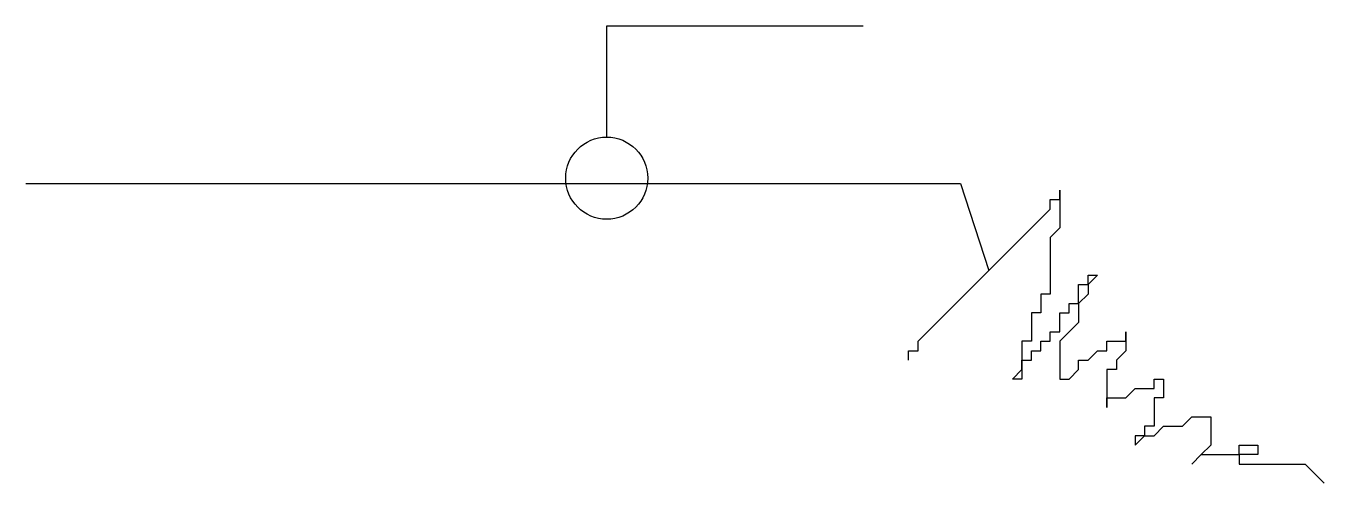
# Model space of a CAD drawing. Header units: metres. Extents: x -41725 to -40262, y -135995 to -135480.
import ezdxf

# ---------------------------------------------------------------- set-up
doc = ezdxf.new("R2010")
doc.units = ezdxf.units.M
doc.layers.add('DET1', color=1, linetype='Continuous')
doc.layers.add('G', color=3, linetype='Continuous')

msp = doc.modelspace()

# ---------------------------------------------------------------- linework, layer by layer
at = {"layer": 'DET1'}
for p, q in [((-41070.32, -135605.36), (-41070.32, -135480.41)), ((-41070.32, -135480.41), (-40781.37, -135480.41)), ((-40671.72, -135657.45), (-40639.81, -135755.41)), ((-40560.05, -135675.7), (-40560.05, -135665.07)), ((-40560.05, -135665.07), (-40560.05, -135707.58)), ((-40570.69, -135686.32), (-40570.69, -135675.7)), ((-40570.69, -135675.7), (-40560.05, -135675.7)), ((-40708.94, -135824.49), (-40570.69, -135686.32)), ((-40560.05, -135707.58), (-40570.69, -135718.21)), ((-40570.69, -135718.21), (-40570.69, -135781.98)), ((-40528.15, -135771.35), (-40528.15, -135760.72)), ((-40528.15, -135760.72), (-40517.51, -135760.72)), ((-40517.51, -135760.72), (-40528.15, -135771.35)), ((-40570.69, -135781.98), (-40581.32, -135781.98)), ((-40581.32, -135781.98), (-40581.32, -135803.23)), ((-40538.78, -135792.61), (-40538.78, -135771.35)), ((-40538.78, -135771.35), (-40528.15, -135771.35)), ((-40528.15, -135781.98), (-40538.78, -135792.61)), ((-40528.15, -135771.35), (-40528.15, -135781.98)), ((-40549.42, -135803.23), (-40549.42, -135792.61)), ((-40549.42, -135792.61), (-40538.78, -135792.61)), ((-40538.78, -135792.61), (-40538.78, -135813.86)), ((-40581.32, -135803.23), (-40591.96, -135803.23)), ((-40591.96, -135803.23), (-40591.96, -135835.12)), ((-40560.05, -135824.49), (-40560.05, -135803.23)), ((-40560.05, -135803.23), (-40549.42, -135803.23)), ((-40719.58, -135835.12), (-40708.94, -135824.49)), ((-40570.69, -135835.12), (-40570.69, -135824.49)), ((-40570.69, -135824.49), (-40560.05, -135824.49)), ((-40549.42, -135824.49), (-40560.05, -135835.12)), ((-40538.78, -135813.86), (-40549.42, -135824.49)), ((-40485.6, -135835.12), (-40485.6, -135824.49)), ((-40485.6, -135824.49), (-40485.6, -135845.75)), ((-40719.58, -135845.75), (-40719.58, -135835.12)), ((-40591.96, -135835.12), (-40602.59, -135835.12)), ((-40602.59, -135835.12), (-40602.59, -135877.63)), ((-40581.32, -135845.75), (-40581.32, -135835.12)), ((-40581.32, -135835.12), (-40570.69, -135835.12)), ((-40560.05, -135835.12), (-40560.05, -135877.63)), ((-40506.88, -135845.75), (-40506.88, -135835.12)), ((-40506.88, -135835.12), (-40485.6, -135835.12)), ((-40730.21, -135856.37), (-40730.21, -135845.75)), ((-40730.21, -135845.75), (-40719.58, -135845.75)), ((-40602.59, -135867), (-40602.59, -135856.37)), ((-40602.59, -135856.37), (-40591.96, -135856.37)), ((-40591.96, -135856.37), (-40591.96, -135845.75)), ((-40591.96, -135845.75), (-40581.32, -135845.75)), ((-40538.78, -135867), (-40538.78, -135856.37)), ((-40538.78, -135856.37), (-40528.15, -135856.37)), ((-40528.15, -135856.37), (-40517.51, -135845.75)), ((-40517.51, -135845.75), (-40506.88, -135845.75)), ((-40485.6, -135845.75), (-40496.24, -135856.37)), ((-40496.24, -135856.37), (-40496.24, -135867)), ((-40613.23, -135877.63), (-40602.59, -135867)), ((-40549.42, -135877.63), (-40538.78, -135867)), ((-40496.24, -135867), (-40506.88, -135867)), ((-40506.88, -135867), (-40506.88, -135909.51)), ((-40602.59, -135877.63), (-40613.23, -135877.63)), ((-40560.05, -135877.63), (-40549.42, -135877.63)), ((-40453.7, -135888.26), (-40453.7, -135877.63)), ((-40453.7, -135877.63), (-40443.06, -135877.63)), ((-40443.06, -135877.63), (-40443.06, -135898.89)), ((-40506.88, -135909.51), (-40506.88, -135898.89)), ((-40506.88, -135898.89), (-40485.6, -135898.89)), ((-40485.6, -135898.89), (-40474.97, -135888.26)), ((-40474.97, -135888.26), (-40453.7, -135888.26)), ((-40443.06, -135898.89), (-40453.7, -135898.89)), ((-40453.7, -135898.89), (-40453.7, -135930.77)), ((-40421.79, -135930.77), (-40411.16, -135920.14)), ((-40411.16, -135920.14), (-40389.89, -135920.14)), ((-40389.89, -135920.14), (-40389.89, -135952.03)), ((-40464.33, -135941.4), (-40474.97, -135941.4)), ((-40474.97, -135941.4), (-40474.97, -135952.03)), ((-40474.97, -135952.03), (-40464.33, -135941.4)), ((-40453.7, -135930.77), (-40464.33, -135930.77)), ((-40464.33, -135930.77), (-40464.33, -135941.4)), ((-40464.33, -135941.4), (-40453.7, -135941.4)), ((-40453.7, -135941.4), (-40443.06, -135930.77)), ((-40443.06, -135930.77), (-40421.79, -135930.77)), ((-40389.89, -135952.03), (-40400.52, -135962.65)), ((-40357.98, -135962.65), (-40357.98, -135952.03)), ((-40357.98, -135952.03), (-40336.71, -135952.03)), ((-40336.71, -135952.03), (-40336.71, -135962.65)), ((-40400.52, -135962.65), (-40411.16, -135973.28)), ((-40411.16, -135973.28), (-40400.52, -135962.65)), ((-40400.52, -135962.65), (-40357.98, -135962.65)), ((-40336.71, -135962.65), (-40357.98, -135962.65)), ((-40357.98, -135962.65), (-40357.98, -135973.28)), ((-40357.98, -135973.28), (-40283.54, -135973.28)), ((-40283.54, -135973.28), (-40272.9, -135983.91)), ((-40272.9, -135983.91), (-40262.27, -135994.54))]:
    msp.add_line(p, q, dxfattribs=at)
msp.add_circle((-41070.32, -135651.59), 46.22, dxfattribs=at)
at = {"layer": 'G'}
msp.add_line((-41724.51, -135657.45), (-40671.72, -135657.45), dxfattribs=at)

doc.saveas('drawing.dxf')
